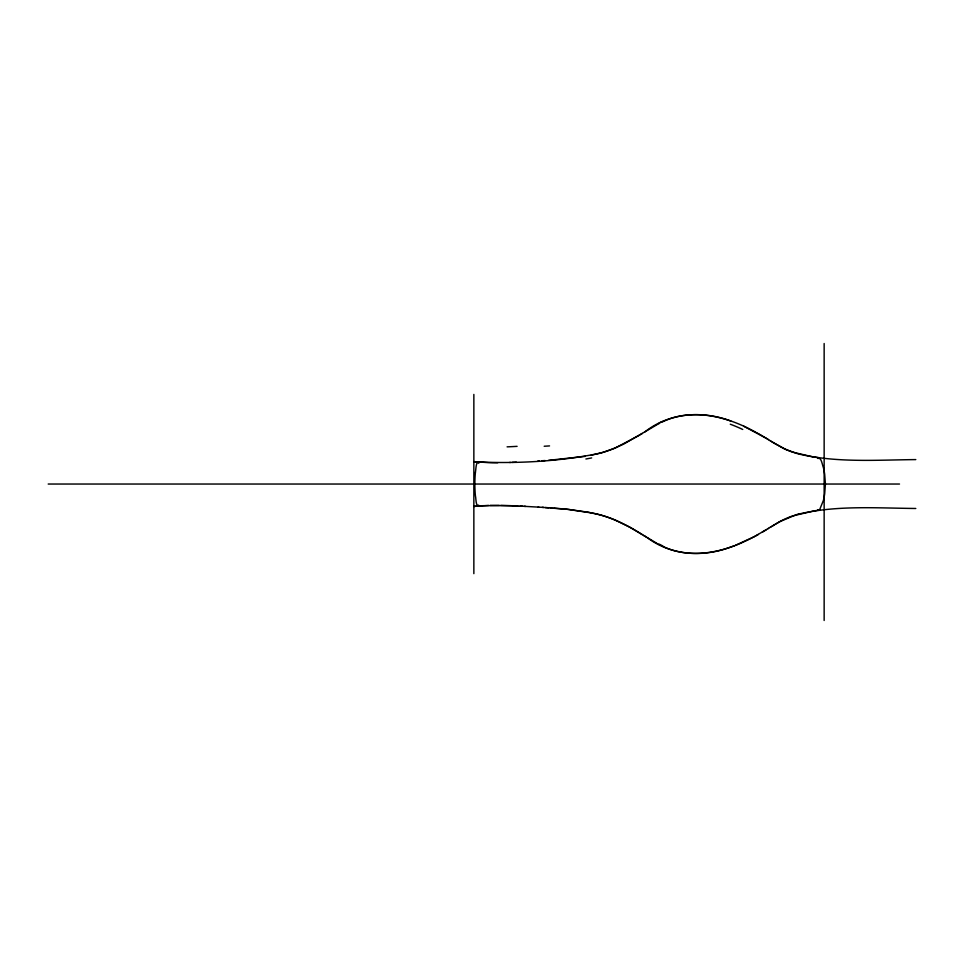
<?xml version="1.0" encoding="UTF-8"?>
<svg xmlns="http://www.w3.org/2000/svg" width="964" height="964" viewBox="0 0 964 964"><rect width="100%" height="100%" fill="white"/><g stroke="black" fill="none" stroke-linecap="round" stroke-linejoin="round"><path stroke-width="1.45" d="M475.409 472.276C475.939 470.384 475.903 459.985 478.795 463.262M478.65 505.184C475.65 507.064 476.096 497.894 475.409 495.797A30.39 6.977 -90 0 1 474.854 484.036A30.39 6.977 -90 0 1 475.421 472.288M817.785 458.418C821.436 456.599 822.268 465.178 823.389 467.612A39.861 19.401 -90 0 1 824.678 474.204L825.413 484.036L824.678 493.869A39.861 19.401 90 0 1 823.389 500.461L819.533 509.92L813.592 511.065M768.609 528.332L768.007 528.718M770.224 527.332L780.888 521.03M771.007 526.838L754.728 536.442L735.327 545.383M771.803 526.344L774.237 524.85M642.361 433.439L640.325 434.692M646.241 431.053L624.118 443.862M766.284 529.79L762.223 532.236M646.724 430.763L656.749 424.847M644.976 431.836C669.305 412.52 702.696 410.327 730.929 421.087M639.421 435.234L615.502 447.874M775.008 524.38L775.731 523.946M776.454 523.512L779.033 522.042M758.403 534.43L751.872 537.936M657.388 424.485L659.328 423.449M779.539 521.753L795.613 514.957A98.376 95.882 49 0 1 798.264 514.137M781.479 520.717L783.491 519.716A80.578 80.578 0 0 1 792.384 516.005L813.001 511.149M749.847 538.96L750.86 538.454M623.455 444.199L612.887 448.947A117.271 117.271 0 0 1 599.198 453.417C558.855 461.515 517.114 463.78 476.035 461.864M748.98 539.394L745.473 541.069M662.617 421.81C690.019 408.543 722.819 415.436 748.98 428.679M744.594 541.467C719.518 553.348 688.392 558.819 662.617 546.263M614.887 448.127L603.331 452.261L590.968 455.309M734.592 545.66L729.013 547.648M728.531 547.805C701.708 557.433 670.498 555.228 647.218 537.611M798.288 514.186C836.668 505.076 876.722 508.136 915.8 508.474M585.305 456.37L548.637 460.322M475.312 506.281L473.854 506.437L488.628 505.413M476.035 506.208L481.916 505.738M541.648 460.756L545.142 460.551M482.663 505.69L510.8 505.654M537.864 460.985L539.382 460.888M515.511 462.202L516.355 462.166M514.668 462.25L512.137 462.358M509.631 462.467L510.462 462.431M915.8 459.599C876.722 459.936 836.668 462.997 798.288 453.887A98.376 95.785 -46.6 0 1 795.625 453.068L785.299 449.212L774.598 443.452M490.134 505.377L499.244 505.341M497.713 462.756L493.158 462.744M48.2 484.036L899.508 484.036M492.399 462.732L489.387 462.672M500.774 505.353L522.524 506.233M488.628 462.66L473.854 461.636L475.312 461.792M511.571 505.69L513.908 505.799M514.692 505.835L517.813 505.98M520.162 506.1L538.816 507.148M524.103 506.317L525.681 506.401M538.081 507.1L543.66 507.438M542.262 507.353L568.772 509.438L588.57 512.294M545.287 507.534L548.528 507.739M550.287 507.859L552.035 507.98M553.794 508.1L566.073 509.161M566.952 509.245L592.595 513.101M818.557 457.695L813.592 457.008M813.001 456.924L792.384 452.068A80.578 80.578 0 0 1 783.491 448.368L771.357 441.452M589.028 512.378L599.198 514.656A117.271 117.271 0 0 1 612.887 519.138L614.803 519.909M593.475 513.282C610.983 516.837 627.142 525.006 642.144 534.502M615.418 520.174L630.022 527.332L646.579 537.225M743.822 426.257L766.934 438.692M749.847 429.113L750.86 429.619M751.872 430.137L755.909 432.27M659.328 544.624L657.388 543.588M818.557 510.378L817.785 509.655M756.909 432.812L757.909 433.366M656.749 543.238L644.976 536.237M758.403 433.643L759.403 434.21M759.897 434.487L761.873 435.632M763.066 436.343L764.488 437.198M764.982 437.487L770.561 440.946M772.971 442.452L773.791 442.958M643.41 535.285L644.687 536.056M768.561 439.704L767.922 439.307M770.224 440.741L772.08 441.898M824.148 343.509L824.148 620.491M473.854 394.421L473.854 573.652M662.738 545.913A101.328 92.375 65.8 0 1 659.484 544.262M730.29 424.22A159.241 135.731 54.9 0 1 742.726 429.462M659.195 423.124A101.449 93.134 -67.9 0 1 662.497 421.485M591.667 457.912A158.385 132.393 -3.3 0 1 585.895 458.997M549.54 445.91A205.681 10.23 -3.8 0 1 544.19 446.248M517.102 446.344A195.885 73.107 -8.8 0 1 507.088 446.85"/></g></svg>
